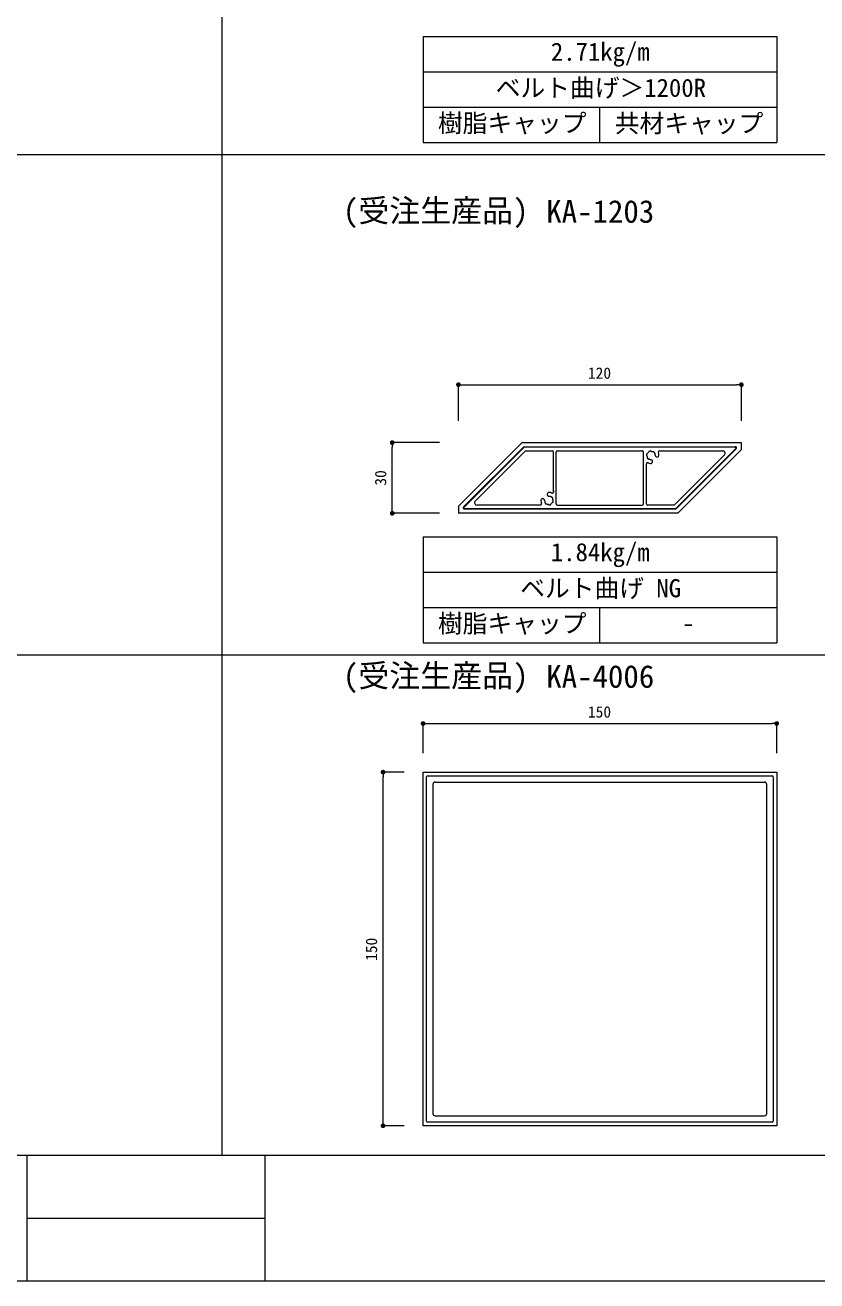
# Model space of a CAD drawing. Units: millimetres, scale not verified. Extents: x -801 to 802, y -548 to 566.
# Drawn here: x -244 to 92, y -548 to -16 of the extents above; entities that cross this region are included whole.
import ezdxf
from ezdxf.enums import TextEntityAlignment as Align

# ---------------------------------------------------------------- set-up
doc = ezdxf.new("R2010")
doc.units = ezdxf.units.MM
doc.header["$LTSCALE"] = 2
for name, color, linetype, lineweight in [('0-1_0-A01-枠A', 4, 'Continuous', 9), ('0-4_0-A11-寸法_詳細', 5, 'Continuous', 9), ('0-5_0', 4, 'Continuous', 9), ('0-8_0-A03-枠C', 2, 'Continuous', 9)]:
    doc.layers.add(name, color=color, linetype=linetype, lineweight=lineweight)
for name, color, linetype in [('0-6_A-B05-記号', 2, 'Continuous'), ('0-7_A-E01-仕上太線', 7, 'Continuous'), ('0-9_A-B03-文字_書込_小', 7, 'Continuous')]:
    doc.layers.add(name, color=color, linetype=linetype)
doc.styles.add('ＭＳ ゴシック', font='')
doc.styles.get('ＭＳ ゴシック').set_extended_font_data('MS Gothic')

# ---------------------------------------------------------------- blocks, each defined once
blk = doc.blocks.new('KA-1203')
at = {"layer": '0-5_0', "color": 7}
for p, q in [((-65.997, 30), (-120, -24.003)), ((-65.997, 30), (120, 30)), ((120, 24.003), (65.997, -30)), ((120, 24.003), (120, 30)), ((-120, -24.003), (-120, -30)), ((65.997, -30), (-120, -30))]:
    blk.add_line(p, q, dxfattribs=at)
at = {"layer": '0-5_0'}
for p, q in [((-64.547, 26.5), (-115.669, -24.622)), ((-63.097, 23), (-105.683, -19.586)), ((-64.547, 26.5), (114.891, 26.5)), ((-63.097, 23), (-40.267, 23)), ((-39.4, -11.917), (-39.4, 22)), ((-37, -22), (-37, 22)), ((-35.867, 23), (35.866, 23)), ((37, -22), (37, 22)), ((50.35, 23), (104.269, 23)), ((115.316, 24.976), (64.34, -26)), ((64.547, -26.5), (115.669, 24.622)), ((39.4, -22), (39.4, 11.917)), ((63.097, -23), (105.683, 19.586)), ((-39.4, -11), (-39.4, -11.917)), ((-114.891, -26), (64.34, -26)), ((64.547, -26.5), (-114.891, -26.5)), ((-50.35, -23), (-104.269, -23)), ((-36, -23), (36, -23)), ((63.097, -23), (40.4, -23))]:
    blk.add_line(p, q, dxfattribs=at)
blk.add_lwpolyline([(114.891, 26), (-64.34, 26), (-115.316, -24.976)], dxfattribs=at)
for centre, radius, start, end in [((-40.4, 22), 1, 0, 90), ((-36, 22), 1, 90, 180), ((36, 22), 1, 0, 90), ((43.4, 19), 3.5, 125.95862, 144.04196), ((40.784, 22.661), 1, 304.12808, 342.5706), ((42.623, 21.898), 1, 57.62053, 152.38708), ((43.835, 23.479), 1, 227.42873, 265.87123), ((43.4, 19), 3.5, 65.95894, 84.84587), ((45.262, 23.096), 1, 244.12779, 282.57031), ((45.521, 21.121), 1, 357.62029, 92.38681), ((50.483, 22), 1, 90, 209.61301), ((43.4, 19), 6.7, 3.18135, 21.96307), ((104.269, 21), 2, 315.00063, 90), ((114.891, 25.4), 1.1, 314.99998, 90), ((114.891, 25.4), 0.6, 314.99998, 90), ((40.4, 11.917), 1, 60.38699, 179.99998), ((40.502, 19.776), 1, 117.62082, 212.38737), ((38.921, 18.565), 1, 4.12839, 42.57089), ((43.4, 19), 3.5, 185.9577, 204.04344), ((39.739, 21.616), 1, 287.42899, 325.87152), ((39.304, 17.138), 1, 347.42853, 25.87105), ((41.279, 16.879), 1, 177.62038, 272.38693), ((43.4, 19), 6.7, 248.03676, 266.69897), ((41.538, 14.904), 1, 64.12791, 102.57042), ((43.4, 19), 3.5, 245.95894, 266.69888), ((43.106, 13.908), 1.6, 266.69981, 86.69905), ((47.496, 20.862), 1, 167.42847, 205.87096), ((43.4, 19), 3.5, 3.30301, 24.04344), ((48.491, 19.294), 1.6, 183.29767, 2.79674), ((-104.269, -21), 2, 135.00064, 270), ((-48.492, -19.294), 1.6, 3.29768, 182.79675), ((-43.4, -19), 6.7, 183.18135, 201.96307), ((-43.4, -19), 3.5, 183.30301, 204.04344), ((-47.496, -20.862), 1, 347.42847, 25.87099), ((-45.521, -21.121), 1, 177.6203, 272.38686), ((-43.106, -13.908), 1.6, 86.69981, 266.69905), ((-43.4, -19), 3.5, 65.95895, 86.6989), ((-43.4, -19), 6.7, 68.03674, 86.69896), ((-41.538, -14.904), 1, 244.12793, 282.57042), ((-43.4, -19), 3.5, 305.95862, 324.04199), ((-41.279, -16.879), 1, 357.62039, 92.38692), ((-40.4, -11.917), 1, 240.38698, 359.99998), ((-39.739, -21.616), 1, 107.42902, 145.87152), ((-39.304, -17.138), 1, 167.42857, 205.87106), ((-43.4, -19), 3.5, 5.95772, 24.04346), ((-40.502, -19.776), 1, 297.62082, 32.38737), ((-38.921, -18.565), 1, 184.12845, 222.57094), ((-114.891, -25.4), 1.1, 135.00102, 270), ((-114.891, -25.4), 0.6, 135.00102, 270), ((-50.483, -22), 1, 270, 29.61301), ((-45.262, -23.096), 1, 64.12779, 102.5703), ((-43.4, -19), 3.5, 245.95894, 264.84589), ((-43.835, -23.479), 1, 47.42868, 85.87122), ((-42.623, -21.898), 1, 237.62053, 332.38708), ((-40.784, -22.661), 1, 124.12808, 162.5706), ((-36, -22), 1, 180, 270), ((36, -22), 1, 270, 0), ((40.4, -22), 1, 180, 270)]:
    blk.add_arc(centre, radius, start, end, dxfattribs=at)
blk = doc.blocks.new('_Dot')
at = {"layer": '0-5_0', "color": 7}
blk.add_line((-1, 0), (-2, 0), dxfattribs=at)
for points in [[(0, 0), (-1, 0), (-0.992, 0.125)], [(0, 0), (-0.992, -0.125), (-1, 0)], [(0, 0), (-0.992, 0.125), (-0.969, 0.249)], [(0, 0), (-0.969, -0.249), (-0.992, -0.125)], [(0, 0), (-0.969, 0.249), (-0.93, 0.368)], [(0, 0), (-0.93, -0.368), (-0.969, -0.249)], [(0, 0), (-0.93, 0.368), (-0.876, 0.482)], [(0, 0), (-0.876, -0.482), (-0.93, -0.368)], [(0, 0), (-0.876, 0.482), (-0.809, 0.588)], [(0, 0), (-0.809, -0.588), (-0.876, -0.482)], [(0, 0), (-0.809, 0.588), (-0.729, 0.685)], [(0, 0), (-0.729, -0.685), (-0.809, -0.588)], [(0, 0), (-0.729, 0.685), (-0.637, 0.771)], [(0, 0), (-0.637, -0.771), (-0.729, -0.685)], [(0, 0), (-0.637, 0.771), (-0.536, 0.844)], [(0, 0), (-0.536, -0.844), (-0.637, -0.771)], [(0, 0), (-0.536, 0.844), (-0.426, 0.905)], [(0, 0), (-0.426, -0.905), (-0.536, -0.844)], [(0, 0), (-0.426, 0.905), (-0.309, 0.951)], [(0, 0), (-0.309, -0.951), (-0.426, -0.905)], [(0, 0), (-0.309, 0.951), (-0.187, 0.982)], [(0, 0), (-0.187, -0.982), (-0.309, -0.951)], [(0, 0), (-0.187, 0.982), (-0.063, 0.998)], [(0, 0), (-0.063, -0.998), (-0.187, -0.982)], [(0, 0), (-0.063, 0.998), (0.063, 0.998)], [(0, 0), (0.063, -0.998), (-0.063, -0.998)], [(0, 0), (0.063, 0.998), (0.187, 0.982)], [(0, 0), (0.187, 0.982), (0.309, 0.951)], [(0, 0), (0.309, 0.951), (0.426, 0.905)], [(0, 0), (0.426, 0.905), (0.536, 0.844)], [(0, 0), (0.536, 0.844), (0.637, 0.771)], [(0, 0), (0.637, 0.771), (0.729, 0.685)], [(0, 0), (0.729, 0.685), (0.809, 0.588)], [(0, 0), (0.809, 0.588), (0.876, 0.482)], [(0, 0), (0.876, 0.482), (0.93, 0.368)], [(0, 0), (0.93, 0.368), (0.969, 0.249)], [(0, 0), (0.969, 0.249), (0.992, 0.125)], [(0, 0), (0.992, 0.125), (1, 0)], [(0, 0), (0.187, -0.982), (0.063, -0.998)], [(0, 0), (0.309, -0.951), (0.187, -0.982)], [(0, 0), (0.426, -0.905), (0.309, -0.951)], [(0, 0), (0.536, -0.844), (0.426, -0.905)], [(0, 0), (0.637, -0.771), (0.536, -0.844)], [(0, 0), (0.729, -0.685), (0.637, -0.771)], [(0, 0), (0.809, -0.588), (0.729, -0.685)], [(0, 0), (0.876, -0.482), (0.809, -0.588)], [(0, 0), (0.93, -0.368), (0.876, -0.482)], [(0, 0), (0.969, -0.249), (0.93, -0.368)], [(0, 0), (0.992, -0.125), (0.969, -0.249)], [(0, 0), (1, 0), (0.992, -0.125)]]:
    blk.add_solid(points, dxfattribs=at)
blk = doc.blocks.new('KA-1515')
at = {"layer": '0-5_0'}
for p, q in [((3, -146), (3, 146)), ((4, 147), (296, 147)), ((8.4, 139.6), (8.4, -139.6)), ((10.4, 141.6), (289.6, 141.6)), ((291.6, -139.6), (291.6, 139.6)), ((297, 146), (297, -146)), ((296, -147), (4, -147)), ((10.4, -141.6), (289.6, -141.6))]:
    blk.add_line(p, q, dxfattribs=at)
at = {"layer": '0-5_0', "color": 7}
blk.add_lwpolyline([(0, 150), (300, 150), (300, -150), (0, -150)], close=True, dxfattribs=at)
at = {"layer": '0-5_0'}
for centre, radius, start, end in [((4, 146), 1, 90, 180), ((10.4, 139.6), 2, 90, 180), ((289.6, 139.6), 2, 0, 90), ((296, 146), 1, 0, 90), ((4, -146), 1, 180, 270), ((10.4, -139.6), 2, 180, 270), ((289.6, -139.6), 2, 270, 0), ((296, -146), 1, 270, 0)]:
    blk.add_arc(centre, radius, start, end, dxfattribs=at)

msp = doc.modelspace()

# ---------------------------------------------------------------- linework, layer by layer
at = {"layer": '0-1_0-A01-枠A'}
for p, q in [((-801.333, -494.863), (691.975, -494.863)), ((-243.011, -494.863), (-243.011, -548.196)), ((-142.057, -494.863), (-142.057, -548.196)), ((-243.011, -521.529), (-142.057, -521.529)), ((-801.333, -548.196), (691.975, -548.196))]:
    msp.add_line(p, q, dxfattribs=at)
at = {"layer": '0-4_0-A11-寸法_詳細'}
for p, q in [((-60, -183.296), (-60, -168.032)), ((-58, -168.032), (58, -168.032)), ((60, -183.296), (60, -168.032)), ((-68, -192.596), (-88.077, -192.596)), ((-88.077, -220.596), (-88.077, -194.596)), ((-68, -222.596), (-88.077, -222.596)), ((-75, -324.386), (-75, -311.765)), ((-73, -311.765), (73, -311.765)), ((75, -324.386), (75, -311.765)), ((-83, -332.386), (-91.976, -332.386)), ((-91.976, -480.386), (-91.976, -334.386)), ((-83, -482.386), (-91.976, -482.386))]:
    msp.add_line(p, q, dxfattribs=at)
at = {"layer": '0-8_0-A03-枠C'}
for p, q in [((-160.267, -494.863), (-160.267, 566.471)), ((-75, -20.329), (75, -20.329)), ((-75, -20.329), (-75, -65.329)), ((75, -20.329), (75, -65.329)), ((-75, -35.329), (75, -35.329)), ((-75, -50.329), (75, -50.329)), ((0, -65.329), (0, -50.329)), ((-75, -65.329), (75, -65.329)), ((-801.333, -70.329), (801.333, -70.329)), ((-75, -232.596), (75, -232.596)), ((-75, -232.596), (-75, -277.596)), ((75, -232.596), (75, -277.596)), ((-75, -247.596), (75, -247.596)), ((-75, -262.596), (75, -262.596)), ((0, -277.596), (0, -262.596)), ((-75, -277.596), (75, -277.596)), ((-801.333, -282.596), (801.333, -282.596))]:
    msp.add_line(p, q, dxfattribs=at)

# ---------------------------------------------------------------- block references
at = {"layer": '0-4_0-A11-寸法_詳細'}
for p, rotation in [((-60, -168.032), 180), ((-88.077, -192.596), 90), ((-88.077, -222.596), 270), ((-75, -311.765), 180), ((-91.976, -332.386), 90), ((-91.976, -482.386), 270)]:
    msp.add_blockref('_Dot', p, dxfattribs=dict(at, rotation=rotation))
for p in [(60, -168.032), (75, -311.765)]:
    msp.add_blockref('_Dot', p, dxfattribs=at)
at = {"layer": '0-7_A-E01-仕上太線', "xscale": 0.5, "yscale": 0.5}
for name, p in [('KA-1203', (0, -207.596)), ('KA-1515', (-75, -407.386))]:
    msp.add_blockref(name, p, dxfattribs=at)

# ---------------------------------------------------------------- texts
at = {"layer": '0-4_0-A11-寸法_詳細', "style": 'ＭＳ ゴシック'}
for s, p in [('120', (-5.066, -166.959)), ('150', (-5.066, -310.691))]:
    msp.add_text(s, height=4.809, dxfattribs=at).set_placement(p, align=Align.BOTTOM_LEFT)
for s, p in [('30', (-89.151, -210.859)), ('150', (-93.05, -412.452))]:
    msp.add_text(s, height=4.809, rotation=90, dxfattribs=at).set_placement(p, align=Align.BOTTOM_LEFT)
at = {"layer": '0-6_A-B05-記号', "style": 'ＭＳ ゴシック'}
for s, p in [('(受注生産品)', (-108.985, -101.901)), ('KA-1203', (-22.741, -102.231)), ('(受注生産品)', (-108.985, -299.167)), ('KA-4006', (-22.741, -299.497))]:
    msp.add_text(s, height=9.619, dxfattribs=at).set_placement(p, align=Align.BOTTOM_LEFT)
at = {"layer": '0-9_A-B03-文字_書込_小', "style": 'ＭＳ ゴシック'}
for s, p in [('2.71kg/m', (-20.792, -32.944)), ('ベルト曲げ＞1200R', (-44.183, -48.249)), ('樹脂キャップ', (-68.688, -63.228)), ('共材キャップ', (6.312, -63.31)), ('1.84kg/m', (-20.792, -245.211)), ('ベルト曲げ NG', (-33.787, -260.515)), ('樹脂キャップ', (-68.688, -275.495)), ('-', (34.901, -275.312))]:
    msp.add_text(s, height=7.698, dxfattribs=at).set_placement(p, align=Align.BOTTOM_LEFT)

doc.saveas('drawing.dxf')
